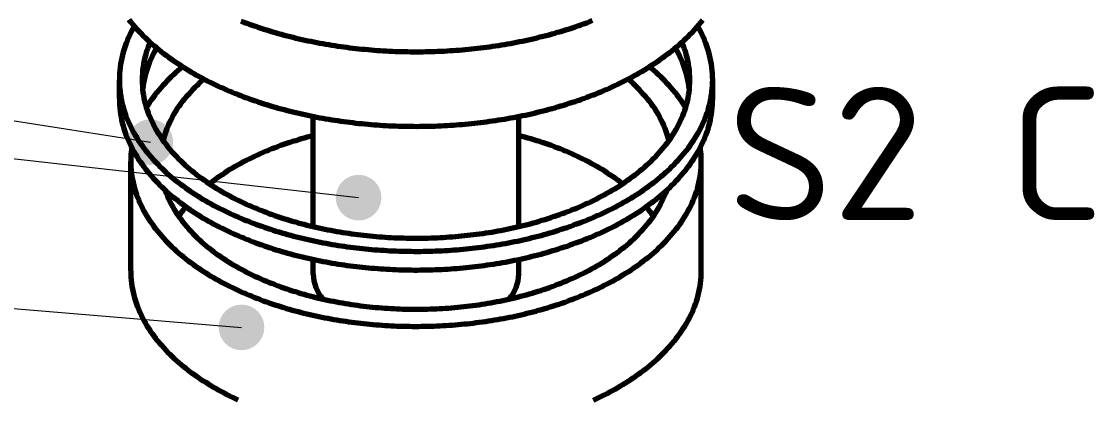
# Model space of a CAD drawing. Header units: millimetres. Extents: x 0 to 841, y 0 to 594.
# Drawn here: x 278.53 to 306.79, y 425.61 to 435.53 of the extents above; entities that cross this region are included whole.
import ezdxf
from ezdxf.enums import TextEntityAlignment as Align

# ---------------------------------------------------------------- set-up
doc = ezdxf.new("R2010")
doc.units = ezdxf.units.MM
for name, color, linetype, lineweight in [('01-VISIBLE', 7, 'CONTINUOUS', 70), ('06-TEXTO', 7, 'CONTINUOUS', 25), ('08-FINA', 5, 'CONTINUOUS', 18)]:
    doc.layers.add(name, color=color, linetype=linetype, lineweight=lineweight)
doc.styles.add('ISO3098', font='isocpeur.ttf')

msp = doc.modelspace()

# ---------------------------------------------------------------- hatches: boundary and pattern name
at = {"layer": '08-FINA'}
h = msp.add_hatch(color=7, dxfattribs=at)
h.dxf.hatch_style = 1
edge = h.paths.add_edge_path()
edge.add_arc((281.913, 432.367), 0.6, 0, 360)
h = msp.add_hatch(color=7, dxfattribs=at)
h.dxf.hatch_style = 1
edge = h.paths.add_edge_path()
edge.add_arc((287.388, 430.908), 0.6, 0, 360)
h = msp.add_hatch(color=7, dxfattribs=at)
h.dxf.hatch_style = 1
edge = h.paths.add_edge_path()
edge.add_arc((284.31, 427.501), 0.6, 0, 360)

# ---------------------------------------------------------------- linework, layer by layer
at = {"layer": '01-VISIBLE'}
for p, q in [((281.098, 433.511), (281.098, 434.001)), ((296.698, 433.511), (296.698, 434.001)), ((286.198, 430.148), (286.198, 433.042)), ((291.598, 430.148), (291.598, 433.042)), ((281.398, 428.984), (281.398, 431.858)), ((296.398, 428.984), (296.398, 431.858)), ((286.198, 428.902), (286.198, 429.286)), ((291.598, 428.902), (291.598, 429.286))]:
    msp.add_line(p, q, dxfattribs=at)
for points in [[(281.343, 435.588), (281.393, 435.526), (281.445, 435.465), (281.497, 435.404), (281.55, 435.344), (281.605, 435.286), (281.66, 435.228), (281.716, 435.171), (281.773, 435.115), (281.831, 435.06), (281.89, 435.005), (281.95, 434.952), (282.01, 434.899), (282.071, 434.848), (282.133, 434.797), (282.195, 434.747), (282.259, 434.697), (282.322, 434.649), (282.387, 434.601), (282.452, 434.555), (282.517, 434.509), (282.583, 434.463), (282.65, 434.419), (282.717, 434.375), (282.784, 434.332), (282.852, 434.29), (282.921, 434.248), (282.99, 434.208), (283.059, 434.168), (283.129, 434.128), (283.199, 434.09), (283.269, 434.052), (283.34, 434.014), (283.411, 433.978), (283.483, 433.942), (283.554, 433.906), (283.627, 433.872), (283.699, 433.838), (283.772, 433.804), (283.845, 433.772), (283.918, 433.74), (283.992, 433.708), (284.066, 433.677), (284.14, 433.647), (284.214, 433.617), (284.289, 433.588), (284.363, 433.56), (284.438, 433.532), (284.514, 433.504), (284.589, 433.478), (284.665, 433.451), (284.74, 433.426), (284.816, 433.401), (284.893, 433.376), (284.969, 433.352), (285.046, 433.329), (285.122, 433.306), (285.199, 433.283), (285.276, 433.262), (285.353, 433.24), (285.431, 433.22), (285.508, 433.199), (285.586, 433.179), (285.663, 433.16), (285.741, 433.142), (285.819, 433.123), (285.897, 433.106), (285.975, 433.088), (286.053, 433.072), (286.132, 433.055), (286.21, 433.04), (286.289, 433.024), (286.368, 433.009), (286.446, 432.995), (286.525, 432.981), (286.604, 432.968), (286.683, 432.955), (286.762, 432.943), (286.841, 432.931), (286.92, 432.919), (287, 432.908), (287.079, 432.898), (287.158, 432.888), (287.238, 432.878), (287.317, 432.869), (287.397, 432.86), (287.477, 432.852), (287.556, 432.844), (287.636, 432.837), (287.716, 432.83), (287.796, 432.824), (287.875, 432.818), (287.955, 432.812), (288.035, 432.807), (288.115, 432.803), (288.195, 432.799), (288.275, 432.795), (288.355, 432.792), (288.435, 432.789), (288.515, 432.787), (288.595, 432.785), (288.675, 432.783), (288.755, 432.782), (288.835, 432.782), (288.915, 432.781), (288.995, 432.782), (289.075, 432.783), (289.155, 432.784), (289.235, 432.785), (289.315, 432.787), (289.395, 432.79), (289.475, 432.793), (289.555, 432.796), (289.635, 432.8), (289.715, 432.805), (289.795, 432.81), (289.875, 432.815), (289.955, 432.82), (290.034, 432.827), (290.114, 432.833), (290.194, 432.84), (290.274, 432.848), (290.353, 432.856), (290.433, 432.864), (290.512, 432.873), (290.592, 432.882), (290.671, 432.892), (290.751, 432.902), (290.83, 432.913), (290.909, 432.924), (290.988, 432.936), (291.068, 432.948), (291.147, 432.961), (291.226, 432.974), (291.304, 432.987), (291.383, 433.001), (291.462, 433.016), (291.541, 433.031), (291.619, 433.046), (291.698, 433.062), (291.776, 433.079), (291.854, 433.096), (291.932, 433.113), (292.01, 433.131), (292.088, 433.15), (292.166, 433.169), (292.243, 433.188), (292.321, 433.208), (292.398, 433.229), (292.476, 433.25), (292.553, 433.271), (292.63, 433.293), (292.706, 433.316), (292.783, 433.339), (292.859, 433.363), (292.936, 433.387), (293.012, 433.412), (293.088, 433.437), (293.164, 433.463), (293.239, 433.489), (293.314, 433.516), (293.39, 433.544), (293.464, 433.572), (293.539, 433.601), (293.614, 433.63), (293.688, 433.66), (293.762, 433.691), (293.836, 433.722), (293.909, 433.753), (293.982, 433.786), (294.055, 433.819), (294.128, 433.853), (294.2, 433.887), (294.272, 433.922), (294.344, 433.957), (294.415, 433.994), (294.486, 434.03), (294.557, 434.068), (294.627, 434.106), (294.697, 434.145), (294.767, 434.185)], [(284.289, 435.548), (284.363, 435.519), (284.438, 435.491), (284.514, 435.464), (284.589, 435.437), (284.665, 435.411), (284.74, 435.385), (284.816, 435.36), (284.893, 435.336), (284.969, 435.312), (285.046, 435.288), (285.122, 435.265), (285.199, 435.243), (285.276, 435.221), (285.353, 435.2), (285.431, 435.179), (285.508, 435.159), (285.586, 435.139), (285.663, 435.12), (285.741, 435.101), (285.819, 435.083), (285.897, 435.065), (285.975, 435.048), (286.053, 435.031), (286.132, 435.015), (286.21, 434.999), (286.289, 434.984), (286.368, 434.969), (286.446, 434.955), (286.525, 434.941), (286.604, 434.928), (286.683, 434.915), (286.762, 434.902), (286.841, 434.89), (286.92, 434.879), (287, 434.868), (287.079, 434.857), (287.158, 434.847), (287.238, 434.838), (287.317, 434.829), (287.397, 434.82), (287.477, 434.812), (287.556, 434.804), (287.636, 434.797), (287.716, 434.79), (287.796, 434.783), (287.875, 434.777), (287.955, 434.772), (288.035, 434.767), (288.115, 434.762), (288.195, 434.758), (288.275, 434.755), (288.355, 434.751), (288.435, 434.748), (288.515, 434.746), (288.595, 434.744), (288.675, 434.743), (288.755, 434.742), (288.835, 434.741), (288.915, 434.741), (288.995, 434.741), (289.075, 434.742), (289.155, 434.743), (289.235, 434.745), (289.315, 434.747), (289.395, 434.75), (289.475, 434.753), (289.555, 434.756), (289.635, 434.76), (289.715, 434.764), (289.795, 434.769), (289.875, 434.774), (289.955, 434.78), (290.034, 434.786), (290.114, 434.793), (290.194, 434.8), (290.274, 434.807), (290.353, 434.815), (290.433, 434.824), (290.512, 434.833), (290.592, 434.842), (290.671, 434.852), (290.751, 434.862), (290.83, 434.873), (290.909, 434.884), (290.988, 434.896), (291.068, 434.908), (291.147, 434.92), (291.226, 434.933), (291.304, 434.947), (291.383, 434.961), (291.462, 434.975), (291.541, 434.99), (291.619, 435.006), (291.698, 435.022), (291.776, 435.038), (291.854, 435.055), (291.932, 435.073), (292.01, 435.091), (292.088, 435.109), (292.166, 435.128), (292.243, 435.148), (292.321, 435.168), (292.398, 435.188), (292.476, 435.209), (292.553, 435.231), (292.63, 435.253), (292.706, 435.275), (292.783, 435.298), (292.859, 435.322), (292.936, 435.346), (293.012, 435.371), (293.088, 435.396), (293.164, 435.422), (293.239, 435.449), (293.314, 435.476), (293.39, 435.503), (293.464, 435.532), (293.539, 435.56)], [(294.767, 434.185), (294.836, 434.226), (294.906, 434.267), (294.975, 434.31), (295.043, 434.353), (295.111, 434.396), (295.179, 434.441), (295.246, 434.486), (295.312, 434.532), (295.378, 434.579), (295.443, 434.627), (295.508, 434.676), (295.572, 434.725), (295.635, 434.775), (295.698, 434.826), (295.76, 434.878), (295.822, 434.931), (295.882, 434.985), (295.942, 435.039), (296.001, 435.094), (296.059, 435.151), (296.116, 435.208), (296.172, 435.266), (296.227, 435.325), (296.282, 435.385), (296.335, 435.446), (296.387, 435.508), (296.438, 435.571)], [(281.49, 435.412), (281.45, 435.34), (281.412, 435.267), (281.376, 435.193), (281.341, 435.118), (281.309, 435.043), (281.279, 434.966), (281.251, 434.889), (281.225, 434.811), (281.201, 434.732), (281.18, 434.653), (281.161, 434.573), (281.144, 434.492), (281.13, 434.411), (281.118, 434.329), (281.109, 434.248), (281.103, 434.166), (281.099, 434.084), (281.098, 434.001)], [(296.698, 434.001), (296.696, 434.084), (296.692, 434.166), (296.686, 434.248), (296.677, 434.329), (296.665, 434.411), (296.651, 434.492), (296.635, 434.573), (296.616, 434.653), (296.594, 434.732), (296.571, 434.811), (296.545, 434.889), (296.516, 434.966), (296.486, 435.043), (296.454, 435.118), (296.419, 435.193), (296.383, 435.267), (296.345, 435.34), (296.305, 435.412)], [(281.905, 434.992), (281.873, 434.913), (281.843, 434.834), (281.816, 434.753), (281.792, 434.672), (281.77, 434.59), (281.751, 434.507), (281.735, 434.424), (281.722, 434.34), (281.711, 434.256), (281.704, 434.171), (281.699, 434.086), (281.698, 434.001)], [(296.098, 434.001), (296.096, 434.086), (296.092, 434.171), (296.084, 434.256), (296.074, 434.34), (296.06, 434.424), (296.044, 434.507), (296.025, 434.59), (296.003, 434.672), (295.979, 434.753), (295.952, 434.834), (295.922, 434.913), (295.89, 434.992)], [(282.077, 434.843), (282.036, 434.771), (281.997, 434.698), (281.96, 434.624), (281.926, 434.549), (281.893, 434.474), (281.863, 434.397), (281.835, 434.319), (281.809, 434.241), (281.786, 434.161), (281.766, 434.082), (281.748, 434.001), (281.732, 433.92), (281.72, 433.838), (281.71, 433.756)], [(296.085, 433.756), (296.075, 433.838), (296.063, 433.92), (296.047, 434.001), (296.03, 434.082), (296.009, 434.161), (295.986, 434.241), (295.96, 434.319), (295.932, 434.397), (295.902, 434.474), (295.869, 434.549), (295.835, 434.624), (295.798, 434.698), (295.759, 434.771), (295.718, 434.843)], [(282.761, 434.347), (282.699, 434.296), (282.638, 434.243), (282.578, 434.19), (282.519, 434.136), (282.461, 434.081), (282.404, 434.025), (282.348, 433.968), (282.293, 433.91), (282.239, 433.85), (282.186, 433.79), (282.134, 433.729), (282.083, 433.667), (282.034, 433.604), (281.986, 433.54), (281.94, 433.474), (281.895, 433.408), (281.851, 433.341), (281.809, 433.273)], [(295.986, 433.273), (295.944, 433.341), (295.901, 433.408), (295.856, 433.474), (295.809, 433.54), (295.761, 433.604), (295.712, 433.667), (295.661, 433.729), (295.609, 433.79), (295.556, 433.85), (295.502, 433.91), (295.447, 433.968), (295.391, 434.025), (295.334, 434.081), (295.276, 434.136), (295.217, 434.19), (295.157, 434.243), (295.096, 434.296), (295.035, 434.347)], [(281.098, 434.001), (281.099, 433.921), (281.103, 433.841), (281.109, 433.761), (281.117, 433.681), (281.128, 433.602), (281.142, 433.522), (281.158, 433.444), (281.176, 433.366), (281.196, 433.288), (281.219, 433.211), (281.243, 433.135), (281.27, 433.059), (281.299, 432.984), (281.33, 432.91), (281.363, 432.837), (281.398, 432.764), (281.434, 432.693), (281.472, 432.622), (281.512, 432.553), (281.554, 432.484), (281.597, 432.416), (281.641, 432.349), (281.687, 432.284), (281.735, 432.219), (281.783, 432.155), (281.833, 432.092), (281.884, 432.03), (281.937, 431.97), (281.99, 431.91), (282.045, 431.851), (282.1, 431.793), (282.157, 431.736), (282.214, 431.68), (282.272, 431.625), (282.332, 431.57), (282.392, 431.517), (282.452, 431.465), (282.514, 431.413), (282.576, 431.363), (282.64, 431.313), (282.703, 431.264), (282.768, 431.217), (282.833, 431.17), (282.898, 431.123), (282.964, 431.078), (283.031, 431.033), (283.099, 430.99), (283.166, 430.947), (283.235, 430.904), (283.303, 430.863), (283.373, 430.822), (283.442, 430.783), (283.512, 430.744), (283.583, 430.705), (283.654, 430.668), (283.725, 430.631), (283.797, 430.594), (283.869, 430.559), (283.941, 430.524), (284.014, 430.49), (284.087, 430.457), (284.16, 430.424), (284.233, 430.392), (284.307, 430.36), (284.381, 430.33), (284.456, 430.299), (284.53, 430.27), (284.605, 430.241), (284.68, 430.213), (284.756, 430.185), (284.831, 430.158), (284.907, 430.132), (284.983, 430.106), (285.059, 430.081), (285.136, 430.056), (285.212, 430.032), (285.289, 430.009), (285.366, 429.986), (285.443, 429.964), (285.52, 429.942), (285.598, 429.921), (285.675, 429.9), (285.753, 429.88), (285.831, 429.861), (285.909, 429.842), (285.987, 429.823), (286.065, 429.805), (286.144, 429.788), (286.222, 429.771), (286.301, 429.755), (286.379, 429.739), (286.458, 429.724), (286.537, 429.709), (286.616, 429.695), (286.695, 429.681), (286.774, 429.668), (286.854, 429.655), (286.933, 429.643), (287.012, 429.631), (287.092, 429.62), (287.171, 429.61), (287.251, 429.599), (287.331, 429.59), (287.41, 429.581), (287.49, 429.572), (287.57, 429.564), (287.65, 429.556), (287.73, 429.549), (287.81, 429.542), (287.89, 429.536), (287.97, 429.53), (288.05, 429.525), (288.13, 429.52), (288.21, 429.515), (288.29, 429.512), (288.371, 429.508), (288.451, 429.505), (288.531, 429.503), (288.611, 429.501), (288.691, 429.5), (288.772, 429.499), (288.852, 429.498), (288.932, 429.498), (289.012, 429.498), (289.093, 429.499), (289.173, 429.501), (289.253, 429.503), (289.333, 429.505), (289.414, 429.508), (289.494, 429.511), (289.574, 429.515), (289.654, 429.519), (289.734, 429.524), (289.814, 429.529), (289.894, 429.535), (289.974, 429.541), (290.054, 429.548), (290.134, 429.555), (290.214, 429.563), (290.294, 429.571), (290.374, 429.579), (290.454, 429.588), (290.533, 429.598), (290.613, 429.608), (290.692, 429.619), (290.772, 429.63), (290.851, 429.642), (290.931, 429.654), (291.01, 429.666), (291.089, 429.679), (291.168, 429.693), (291.247, 429.707), (291.326, 429.722), (291.405, 429.737), (291.484, 429.753), (291.562, 429.769), (291.641, 429.786), (291.719, 429.803), (291.797, 429.821), (291.876, 429.839), (291.954, 429.858), (292.031, 429.877), (292.109, 429.897), (292.187, 429.918), (292.264, 429.939), (292.341, 429.961), (292.419, 429.983), (292.496, 430.006), (292.572, 430.029), (292.649, 430.053), (292.725, 430.077), (292.802, 430.103), (292.878, 430.128), (292.953, 430.155), (293.029, 430.182), (293.104, 430.209), (293.18, 430.237), (293.254, 430.266), (293.329, 430.295), (293.404, 430.325), (293.478, 430.356), (293.552, 430.387), (293.625, 430.419), (293.699, 430.452), (293.772, 430.485), (293.844, 430.519), (293.917, 430.554), (293.989, 430.589), (294.06, 430.626), (294.132, 430.662), (294.203, 430.7), (294.273, 430.738), (294.343, 430.777), (294.413, 430.817)], [(281.698, 434.001), (281.699, 433.921), (281.703, 433.841), (281.71, 433.761), (281.719, 433.681), (281.731, 433.602), (281.745, 433.523), (281.763, 433.444), (281.782, 433.366), (281.804, 433.289), (281.828, 433.213), (281.855, 433.137), (281.884, 433.062), (281.915, 432.988), (281.948, 432.915), (281.983, 432.842), (282.02, 432.771), (282.059, 432.701), (282.1, 432.632), (282.142, 432.564), (282.186, 432.496), (282.232, 432.43), (282.279, 432.365), (282.327, 432.301), (282.377, 432.238), (282.428, 432.177), (282.481, 432.116), (282.534, 432.056), (282.589, 431.997), (282.645, 431.94), (282.702, 431.883), (282.76, 431.828), (282.819, 431.773), (282.879, 431.72), (282.94, 431.667), (283.001, 431.616), (283.064, 431.565), (283.127, 431.515), (283.191, 431.467), (283.255, 431.419), (283.32, 431.372), (283.386, 431.326), (283.453, 431.281), (283.52, 431.237), (283.588, 431.194), (283.656, 431.152), (283.724, 431.11), (283.794, 431.069), (283.863, 431.029), (283.933, 430.99), (284.004, 430.952), (284.075, 430.915), (284.146, 430.878), (284.218, 430.842), (284.29, 430.807), (284.363, 430.772), (284.436, 430.739), (284.509, 430.706), (284.583, 430.674), (284.657, 430.642), (284.731, 430.611), (284.805, 430.581), (284.88, 430.552), (284.955, 430.523), (285.03, 430.495), (285.106, 430.468), (285.181, 430.441), (285.257, 430.415), (285.333, 430.389), (285.41, 430.365), (285.486, 430.341), (285.563, 430.317), (285.64, 430.294), (285.717, 430.272), (285.795, 430.25), (285.872, 430.229), (285.95, 430.209), (286.027, 430.189), (286.105, 430.17), (286.184, 430.151), (286.262, 430.133), (286.34, 430.115), (286.419, 430.099), (286.497, 430.082), (286.576, 430.066), (286.655, 430.051), (286.734, 430.037), (286.813, 430.022), (286.892, 430.009), (286.971, 429.996), (287.05, 429.983), (287.13, 429.972), (287.209, 429.96), (287.289, 429.949), (287.369, 429.939), (287.448, 429.929), (287.528, 429.92), (287.608, 429.912), (287.688, 429.903), (287.768, 429.896), (287.848, 429.889), (287.928, 429.882), (288.008, 429.876), (288.088, 429.871), (288.168, 429.866), (288.248, 429.861), (288.328, 429.857), (288.409, 429.854), (288.489, 429.851), (288.569, 429.849), (288.649, 429.847), (288.73, 429.845), (288.81, 429.845), (288.89, 429.844), (288.971, 429.845), (289.051, 429.845), (289.131, 429.847), (289.211, 429.848), (289.292, 429.851), (289.372, 429.853), (289.452, 429.857), (289.532, 429.861), (289.612, 429.865), (289.693, 429.87), (289.773, 429.875), (289.853, 429.881), (289.933, 429.888), (290.013, 429.895), (290.093, 429.902), (290.173, 429.91), (290.252, 429.919), (290.332, 429.928), (290.412, 429.937), (290.492, 429.948), (290.571, 429.958), (290.651, 429.969), (290.73, 429.981), (290.809, 429.994), (290.889, 430.006), (290.968, 430.02), (291.047, 430.034), (291.126, 430.048), (291.205, 430.064), (291.284, 430.079), (291.362, 430.095), (291.441, 430.112), (291.519, 430.13), (291.597, 430.148), (291.675, 430.166), (291.753, 430.185), (291.831, 430.205), (291.909, 430.225), (291.986, 430.246), (292.064, 430.268), (292.141, 430.29), (292.218, 430.313), (292.295, 430.336), (292.371, 430.36), (292.448, 430.385), (292.524, 430.41), (292.6, 430.436), (292.676, 430.463), (292.751, 430.49), (292.827, 430.518), (292.902, 430.546), (292.976, 430.576), (293.051, 430.606), (293.125, 430.636), (293.199, 430.668), (293.273, 430.7), (293.346, 430.733), (293.419, 430.766), (293.491, 430.8), (293.564, 430.835), (293.636, 430.871), (293.707, 430.908), (293.778, 430.945), (293.849, 430.983), (293.919, 431.022), (293.989, 431.062)], [(283.322, 434.024), (283.26, 433.97), (283.199, 433.915), (283.14, 433.858), (283.081, 433.801), (283.023, 433.742), (282.967, 433.682), (282.912, 433.622), (282.858, 433.559), (282.806, 433.496), (282.755, 433.432), (282.706, 433.366), (282.658, 433.299), (282.612, 433.231), (282.568, 433.162), (282.526, 433.091), (282.486, 433.02), (282.448, 432.947), (282.412, 432.873), (282.378, 432.798), (282.347, 432.722), (282.318, 432.646), (282.291, 432.568), (282.267, 432.489), (282.246, 432.41)], [(293.989, 431.062), (294.058, 431.103), (294.127, 431.144), (294.196, 431.187), (294.264, 431.23), (294.331, 431.274), (294.398, 431.319), (294.464, 431.365), (294.53, 431.412), (294.595, 431.46), (294.659, 431.508), (294.723, 431.558), (294.785, 431.609), (294.847, 431.66), (294.908, 431.713), (294.969, 431.766), (295.028, 431.821), (295.086, 431.877), (295.144, 431.933), (295.2, 431.991), (295.255, 432.05), (295.309, 432.11), (295.362, 432.171), (295.413, 432.233), (295.464, 432.296), (295.512, 432.36), (295.56, 432.425), (295.606, 432.491), (295.65, 432.559), (295.693, 432.627), (295.734, 432.696), (295.773, 432.767), (295.81, 432.838), (295.845, 432.911), (295.879, 432.984), (295.91, 433.058), (295.939, 433.134), (295.966, 433.21), (295.99, 433.286), (296.012, 433.364), (296.032, 433.442), (296.049, 433.521), (296.064, 433.6), (296.076, 433.68), (296.085, 433.76), (296.092, 433.84), (296.096, 433.921), (296.098, 434.001)], [(294.413, 430.817), (294.483, 430.858), (294.552, 430.899), (294.62, 430.941), (294.688, 430.984), (294.756, 431.028), (294.823, 431.072), (294.889, 431.118), (294.955, 431.164), (295.02, 431.211), (295.085, 431.259), (295.149, 431.308), (295.212, 431.358), (295.275, 431.408), (295.337, 431.46), (295.398, 431.512), (295.458, 431.565), (295.517, 431.62), (295.576, 431.675), (295.634, 431.731), (295.69, 431.788), (295.746, 431.846), (295.801, 431.905), (295.855, 431.965), (295.907, 432.026), (295.959, 432.088), (296.009, 432.151), (296.058, 432.215), (296.105, 432.28), (296.151, 432.346), (296.196, 432.412), (296.239, 432.48), (296.281, 432.549), (296.321, 432.619), (296.359, 432.69), (296.396, 432.761), (296.431, 432.834), (296.464, 432.907), (296.495, 432.981), (296.524, 433.057), (296.551, 433.132), (296.576, 433.209), (296.599, 433.286), (296.619, 433.364), (296.637, 433.442), (296.653, 433.521), (296.667, 433.6), (296.678, 433.68), (296.686, 433.76), (296.693, 433.84), (296.696, 433.921), (296.698, 434.001)], [(295.549, 432.41), (295.528, 432.489), (295.504, 432.568), (295.478, 432.646), (295.449, 432.722), (295.417, 432.798), (295.383, 432.873), (295.347, 432.947), (295.309, 433.02), (295.269, 433.091), (295.227, 433.162), (295.183, 433.231), (295.137, 433.299), (295.089, 433.366), (295.04, 433.432), (294.989, 433.496), (294.937, 433.559), (294.883, 433.622), (294.828, 433.682), (294.772, 433.742), (294.714, 433.801), (294.656, 433.858), (294.596, 433.915), (294.535, 433.97), (294.473, 434.024)], [(281.098, 433.511), (281.099, 433.431), (281.103, 433.351), (281.109, 433.271), (281.117, 433.191), (281.128, 433.112), (281.142, 433.033), (281.158, 432.954), (281.176, 432.876), (281.196, 432.798), (281.219, 432.721), (281.243, 432.645), (281.27, 432.569), (281.299, 432.494), (281.33, 432.42), (281.363, 432.347), (281.398, 432.274), (281.434, 432.203), (281.472, 432.132), (281.512, 432.063), (281.554, 431.994), (281.597, 431.926), (281.641, 431.86), (281.687, 431.794), (281.735, 431.729), (281.783, 431.665), (281.833, 431.602), (281.884, 431.54), (281.937, 431.48), (281.99, 431.42), (282.045, 431.361), (282.1, 431.303), (282.157, 431.246), (282.214, 431.19), (282.272, 431.135), (282.332, 431.081), (282.392, 431.027), (282.452, 430.975), (282.514, 430.924), (282.576, 430.873), (282.64, 430.823), (282.703, 430.775), (282.768, 430.727), (282.833, 430.68), (282.898, 430.633), (282.964, 430.588), (283.031, 430.543), (283.099, 430.5), (283.166, 430.457), (283.235, 430.415), (283.303, 430.373), (283.373, 430.333), (283.442, 430.293), (283.512, 430.254), (283.583, 430.215), (283.654, 430.178), (283.725, 430.141), (283.797, 430.105), (283.869, 430.069), (283.941, 430.034), (284.014, 430), (284.087, 429.967), (284.16, 429.934), (284.233, 429.902), (284.307, 429.87), (284.381, 429.84), (284.456, 429.81), (284.53, 429.78), (284.605, 429.751), (284.68, 429.723), (284.756, 429.695), (284.831, 429.668), (284.907, 429.642), (284.983, 429.616), (285.059, 429.591), (285.136, 429.566), (285.212, 429.542), (285.289, 429.519), (285.366, 429.496), (285.443, 429.474), (285.52, 429.452), (285.598, 429.431), (285.675, 429.41), (285.753, 429.39), (285.831, 429.371), (285.909, 429.352), (285.987, 429.333), (286.065, 429.315), (286.144, 429.298), (286.222, 429.281), (286.301, 429.265), (286.379, 429.249), (286.458, 429.234), (286.537, 429.219), (286.616, 429.205), (286.695, 429.191), (286.774, 429.178), (286.854, 429.165), (286.933, 429.153), (287.012, 429.142), (287.092, 429.13), (287.171, 429.12), (287.251, 429.11), (287.331, 429.1), (287.41, 429.091), (287.49, 429.082), (287.57, 429.074), (287.65, 429.066), (287.73, 429.059), (287.81, 429.052), (287.89, 429.046), (287.97, 429.04), (288.05, 429.035), (288.13, 429.03), (288.21, 429.026), (288.29, 429.022), (288.371, 429.018), (288.451, 429.015), (288.531, 429.013), (288.611, 429.011), (288.691, 429.01), (288.772, 429.009), (288.852, 429.008), (288.932, 429.008), (289.012, 429.009), (289.093, 429.009), (289.173, 429.011), (289.253, 429.013), (289.333, 429.015), (289.414, 429.018), (289.494, 429.021), (289.574, 429.025), (289.654, 429.029), (289.734, 429.034), (289.814, 429.039), (289.894, 429.045), (289.974, 429.051), (290.054, 429.058), (290.134, 429.065), (290.214, 429.073), (290.294, 429.081), (290.374, 429.089), (290.454, 429.099), (290.533, 429.108), (290.613, 429.118), (290.692, 429.129), (290.772, 429.14), (290.851, 429.152), (290.931, 429.164), (291.01, 429.176), (291.089, 429.189), (291.168, 429.203), (291.247, 429.217), (291.326, 429.232), (291.405, 429.247), (291.484, 429.263), (291.562, 429.279), (291.641, 429.296), (291.719, 429.313), (291.797, 429.331), (291.876, 429.349), (291.954, 429.368), (292.031, 429.387), (292.109, 429.407), (292.187, 429.428), (292.264, 429.449), (292.341, 429.471), (292.419, 429.493), (292.496, 429.516), (292.572, 429.539), (292.649, 429.563), (292.725, 429.588), (292.802, 429.613), (292.878, 429.638), (292.953, 429.665), (293.029, 429.692), (293.104, 429.719), (293.18, 429.747), (293.254, 429.776), (293.329, 429.805), (293.404, 429.836), (293.478, 429.866), (293.552, 429.898), (293.625, 429.93), (293.699, 429.962), (293.772, 429.995), (293.844, 430.029), (293.917, 430.064), (293.989, 430.1), (294.06, 430.136), (294.132, 430.172), (294.203, 430.21), (294.273, 430.248), (294.343, 430.287), (294.413, 430.327)], [(294.413, 430.327), (294.483, 430.368), (294.552, 430.409), (294.62, 430.451), (294.688, 430.494), (294.756, 430.538), (294.823, 430.583), (294.889, 430.628), (294.955, 430.674), (295.02, 430.721), (295.085, 430.769), (295.149, 430.818), (295.212, 430.868), (295.275, 430.918), (295.337, 430.97), (295.398, 431.022), (295.458, 431.075), (295.517, 431.13), (295.576, 431.185), (295.634, 431.241), (295.69, 431.298), (295.746, 431.356), (295.801, 431.415), (295.855, 431.475), (295.907, 431.536), (295.959, 431.598), (296.009, 431.661), (296.058, 431.725), (296.105, 431.79), (296.151, 431.856), (296.196, 431.923), (296.239, 431.99), (296.281, 432.059), (296.321, 432.129), (296.359, 432.2), (296.396, 432.271), (296.431, 432.344), (296.464, 432.417), (296.495, 432.492), (296.524, 432.567), (296.551, 432.642), (296.576, 432.719), (296.599, 432.796), (296.619, 432.874), (296.637, 432.952), (296.653, 433.031), (296.667, 433.111), (296.678, 433.19), (296.686, 433.27), (296.693, 433.351), (296.696, 433.431), (296.698, 433.511)], [(286.198, 432.537), (286.118, 432.516), (286.039, 432.495), (285.96, 432.473), (285.882, 432.451), (285.803, 432.428), (285.725, 432.404), (285.646, 432.379), (285.569, 432.354), (285.491, 432.328), (285.414, 432.302), (285.336, 432.274), (285.259, 432.246), (285.183, 432.217), (285.107, 432.187), (285.031, 432.157), (284.955, 432.126), (284.879, 432.094), (284.804, 432.061), (284.73, 432.027), (284.655, 431.993), (284.581, 431.958), (284.508, 431.922), (284.435, 431.885), (284.362, 431.847), (284.29, 431.808), (284.218, 431.769), (284.147, 431.728), (284.077, 431.687), (284.006, 431.644), (283.937, 431.601), (283.868, 431.557), (283.8, 431.512), (283.732, 431.466), (283.665, 431.418), (283.599, 431.37), (283.534, 431.321), (283.469, 431.271)], [(294.326, 431.271), (294.262, 431.321), (294.196, 431.37), (294.13, 431.418), (294.063, 431.466), (293.996, 431.512), (293.927, 431.557), (293.858, 431.601), (293.789, 431.644), (293.719, 431.687), (293.648, 431.728), (293.577, 431.769), (293.505, 431.808), (293.433, 431.847), (293.36, 431.885), (293.287, 431.922), (293.214, 431.958), (293.14, 431.993), (293.066, 432.027), (292.991, 432.061), (292.916, 432.094), (292.84, 432.126), (292.765, 432.157), (292.689, 432.187), (292.612, 432.217), (292.536, 432.246), (292.459, 432.274), (292.382, 432.302), (292.304, 432.328), (292.227, 432.354), (292.149, 432.379), (292.071, 432.404), (291.992, 432.428), (291.914, 432.451), (291.835, 432.473), (291.756, 432.495), (291.677, 432.516), (291.598, 432.537)], [(281.424, 432.222), (281.416, 432.162), (281.409, 432.101), (281.404, 432.04), (281.401, 431.98), (281.398, 431.919), (281.398, 431.858)], [(296.398, 431.858), (296.397, 431.919), (296.395, 431.98), (296.391, 432.04), (296.386, 432.101), (296.379, 432.162), (296.371, 432.222)], [(281.398, 431.858), (281.399, 431.778), (281.403, 431.698), (281.409, 431.618), (281.418, 431.539), (281.429, 431.459), (281.443, 431.381), (281.46, 431.302), (281.478, 431.224), (281.499, 431.147), (281.523, 431.07), (281.548, 430.995), (281.576, 430.919), (281.606, 430.845), (281.637, 430.772), (281.671, 430.699), (281.707, 430.627), (281.744, 430.557), (281.784, 430.487), (281.824, 430.418), (281.867, 430.35), (281.911, 430.283), (281.957, 430.218), (282.004, 430.153), (282.052, 430.089), (282.102, 430.026), (282.153, 429.964), (282.205, 429.904), (282.258, 429.844), (282.313, 429.785), (282.368, 429.728), (282.425, 429.671), (282.482, 429.615), (282.54, 429.56), (282.6, 429.507), (282.66, 429.454), (282.721, 429.402), (282.783, 429.351), (282.845, 429.301), (282.908, 429.252), (282.972, 429.203), (283.037, 429.156), (283.102, 429.11), (283.168, 429.064), (283.234, 429.019), (283.301, 428.975), (283.369, 428.932), (283.437, 428.89), (283.505, 428.849), (283.574, 428.808), (283.643, 428.768), (283.713, 428.729), (283.784, 428.691), (283.854, 428.653), (283.925, 428.616), (283.997, 428.58), (284.069, 428.545), (284.141, 428.51), (284.213, 428.476), (284.286, 428.443), (284.359, 428.411), (284.433, 428.379), (284.507, 428.348), (284.581, 428.317), (284.655, 428.287), (284.73, 428.258), (284.804, 428.23), (284.879, 428.202), (284.955, 428.175), (285.03, 428.148), (285.106, 428.122), (285.182, 428.097), (285.258, 428.072), (285.334, 428.048), (285.411, 428.024), (285.488, 428.001), (285.564, 427.979), (285.642, 427.957), (285.719, 427.936), (285.796, 427.915), (285.874, 427.895), (285.951, 427.876), (286.029, 427.857), (286.107, 427.839), (286.185, 427.821), (286.263, 427.804), (286.342, 427.787), (286.42, 427.771), (286.499, 427.755), (286.577, 427.74), (286.656, 427.726), (286.735, 427.712), (286.814, 427.698), (286.893, 427.685), (286.972, 427.673), (287.051, 427.661), (287.13, 427.65), (287.209, 427.639), (287.289, 427.629), (287.368, 427.619), (287.448, 427.61), (287.527, 427.601), (287.607, 427.592), (287.687, 427.585), (287.766, 427.577), (287.846, 427.571), (287.926, 427.564), (288.006, 427.559), (288.086, 427.553), (288.166, 427.549), (288.246, 427.544), (288.326, 427.54), (288.406, 427.537), (288.486, 427.534), (288.566, 427.532), (288.646, 427.53), (288.726, 427.529), (288.806, 427.528), (288.886, 427.528), (288.966, 427.528), (289.046, 427.529), (289.126, 427.53), (289.206, 427.532), (289.286, 427.534), (289.366, 427.536), (289.446, 427.539), (289.526, 427.543), (289.606, 427.547), (289.686, 427.552), (289.766, 427.557), (289.846, 427.563), (289.926, 427.569), (290.005, 427.575), (290.085, 427.582), (290.165, 427.59), (290.244, 427.598), (290.324, 427.607), (290.404, 427.616), (290.483, 427.626), (290.562, 427.636), (290.642, 427.647), (290.721, 427.658), (290.8, 427.67), (290.879, 427.682), (290.958, 427.695), (291.037, 427.708), (291.116, 427.722), (291.195, 427.736), (291.274, 427.751), (291.352, 427.766), (291.431, 427.782), (291.509, 427.799), (291.587, 427.816), (291.665, 427.833), (291.743, 427.852), (291.821, 427.87), (291.899, 427.89), (291.976, 427.91), (292.054, 427.93), (292.131, 427.951), (292.208, 427.973), (292.285, 427.995), (292.362, 428.017), (292.438, 428.041), (292.515, 428.065), (292.591, 428.089), (292.667, 428.114), (292.743, 428.14), (292.818, 428.167), (292.894, 428.194), (292.969, 428.221), (293.044, 428.25), (293.118, 428.279), (293.193, 428.308), (293.267, 428.339), (293.341, 428.37), (293.414, 428.401), (293.488, 428.433), (293.561, 428.466), (293.633, 428.5), (293.705, 428.535), (293.777, 428.57), (293.849, 428.606), (293.92, 428.642), (293.991, 428.68), (294.061, 428.718), (294.131, 428.756), (294.201, 428.796)], [(294.201, 428.796), (294.27, 428.837), (294.339, 428.878), (294.408, 428.921), (294.476, 428.964), (294.544, 429.008), (294.61, 429.052), (294.677, 429.098), (294.743, 429.145), (294.808, 429.192), (294.872, 429.24), (294.936, 429.29), (294.999, 429.34), (295.061, 429.391), (295.123, 429.443), (295.183, 429.496), (295.243, 429.55), (295.302, 429.605), (295.36, 429.66), (295.417, 429.717), (295.473, 429.775), (295.528, 429.834), (295.582, 429.894), (295.634, 429.955), (295.686, 430.017), (295.736, 430.08), (295.785, 430.144), (295.832, 430.209), (295.879, 430.275), (295.923, 430.342), (295.966, 430.41), (296.007, 430.479), (296.047, 430.55), (296.085, 430.621), (296.121, 430.693), (296.155, 430.766), (296.187, 430.839), (296.217, 430.914), (296.245, 430.99), (296.271, 431.066), (296.295, 431.143), (296.316, 431.221), (296.335, 431.299), (296.351, 431.378), (296.365, 431.457), (296.377, 431.537), (296.386, 431.617), (296.392, 431.697), (296.396, 431.777), (296.398, 431.858)], [(282.306, 431.104), (282.333, 431.029), (282.362, 430.954), (282.394, 430.881), (282.428, 430.808), (282.464, 430.737), (282.502, 430.666), (282.542, 430.597), (282.584, 430.529), (282.628, 430.462), (282.673, 430.396), (282.72, 430.331), (282.768, 430.267), (282.818, 430.205), (282.87, 430.143), (282.922, 430.083), (282.976, 430.024), (283.031, 429.966), (283.087, 429.909), (283.145, 429.853), (283.203, 429.798), (283.262, 429.744), (283.323, 429.692), (283.384, 429.64), (283.446, 429.59), (283.509, 429.54), (283.572, 429.492), (283.637, 429.444), (283.702, 429.397), (283.768, 429.352), (283.834, 429.307), (283.901, 429.263), (283.969, 429.221), (284.037, 429.179), (284.106, 429.138), (284.175, 429.098), (284.245, 429.059), (284.315, 429.02), (284.386, 428.983), (284.457, 428.946), (284.528, 428.91), (284.6, 428.875), (284.673, 428.841), (284.745, 428.807), (284.819, 428.775), (284.892, 428.743), (284.966, 428.712), (285.04, 428.681), (285.114, 428.652), (285.189, 428.623), (285.264, 428.594), (285.339, 428.567), (285.414, 428.54), (285.49, 428.514), (285.566, 428.489), (285.642, 428.464), (285.718, 428.44), (285.795, 428.417), (285.871, 428.394), (285.948, 428.372), (286.026, 428.35), (286.103, 428.33), (286.18, 428.31), (286.258, 428.29), (286.336, 428.271), (286.414, 428.253), (286.492, 428.235), (286.57, 428.218), (286.648, 428.202), (286.727, 428.186), (286.805, 428.171), (286.884, 428.156), (286.963, 428.142), (287.042, 428.129), (287.121, 428.116), (287.2, 428.104), (287.279, 428.092), (287.358, 428.081), (287.438, 428.071), (287.517, 428.061), (287.597, 428.052), (287.676, 428.043), (287.756, 428.035), (287.835, 428.027), (287.915, 428.02), (287.995, 428.013), (288.075, 428.007), (288.155, 428.002), (288.235, 427.997), (288.314, 427.993), (288.394, 427.989), (288.474, 427.986), (288.554, 427.983), (288.634, 427.981), (288.714, 427.98), (288.794, 427.979), (288.874, 427.978), (288.954, 427.978), (289.035, 427.979), (289.115, 427.98), (289.195, 427.982), (289.275, 427.984), (289.355, 427.987), (289.435, 427.991), (289.514, 427.995), (289.594, 427.999), (289.674, 428.004), (289.754, 428.01), (289.834, 428.016), (289.914, 428.023), (289.993, 428.03), (290.073, 428.038), (290.153, 428.046), (290.232, 428.055), (290.312, 428.065), (290.391, 428.075), (290.47, 428.086), (290.549, 428.097), (290.629, 428.109), (290.708, 428.122), (290.787, 428.135), (290.866, 428.148), (290.944, 428.163), (291.023, 428.177), (291.101, 428.193), (291.18, 428.209), (291.258, 428.225), (291.336, 428.243), (291.414, 428.261), (291.492, 428.279), (291.57, 428.298), (291.648, 428.318), (291.725, 428.338), (291.802, 428.359), (291.879, 428.381), (291.956, 428.403), (292.033, 428.426), (292.109, 428.45), (292.185, 428.474), (292.261, 428.499), (292.337, 428.525), (292.413, 428.551), (292.488, 428.578), (292.563, 428.606), (292.638, 428.635), (292.713, 428.664), (292.787, 428.694), (292.861, 428.725), (292.934, 428.756), (293.007, 428.788), (293.08, 428.821), (293.153, 428.855), (293.225, 428.89), (293.297, 428.925), (293.368, 428.961), (293.439, 428.998), (293.51, 429.036), (293.58, 429.075), (293.649, 429.115)], [(293.649, 429.115), (293.72, 429.156), (293.789, 429.198), (293.858, 429.241), (293.927, 429.285), (293.995, 429.33), (294.062, 429.376), (294.129, 429.422), (294.194, 429.47), (294.259, 429.519), (294.324, 429.569), (294.387, 429.62), (294.45, 429.672), (294.511, 429.725), (294.572, 429.78), (294.632, 429.835), (294.69, 429.891), (294.748, 429.949), (294.804, 430.008), (294.859, 430.068), (294.913, 430.129), (294.966, 430.191), (295.017, 430.254), (295.066, 430.319), (295.114, 430.385), (295.161, 430.452), (295.205, 430.52), (295.248, 430.589), (295.289, 430.659), (295.328, 430.731), (295.365, 430.803), (295.399, 430.877), (295.432, 430.952), (295.462, 431.027), (295.489, 431.104)], [(282.846, 430.67), (282.812, 430.63), (282.78, 430.589), (282.748, 430.548), (282.716, 430.506), (282.686, 430.464), (282.656, 430.421)], [(295.14, 430.421), (295.11, 430.464), (295.079, 430.506), (295.047, 430.548), (295.015, 430.589), (294.983, 430.63), (294.95, 430.67)], [(281.398, 428.984), (281.399, 428.904), (281.403, 428.824), (281.409, 428.744), (281.418, 428.665), (281.429, 428.585), (281.443, 428.506), (281.46, 428.428), (281.478, 428.35), (281.499, 428.273), (281.523, 428.196), (281.548, 428.121), (281.576, 428.045), (281.606, 427.971), (281.637, 427.898), (281.671, 427.825), (281.707, 427.753), (281.744, 427.683), (281.784, 427.613), (281.824, 427.544), (281.867, 427.476), (281.911, 427.409), (281.957, 427.343), (282.004, 427.279), (282.052, 427.215), (282.102, 427.152), (282.153, 427.09), (282.205, 427.03), (282.258, 426.97), (282.313, 426.911), (282.368, 426.854), (282.425, 426.797), (282.482, 426.741), (282.54, 426.686), (282.6, 426.633), (282.66, 426.58), (282.721, 426.528), (282.783, 426.477), (282.845, 426.427), (282.908, 426.378), (282.972, 426.329), (283.037, 426.282), (283.102, 426.236), (283.168, 426.19), (283.234, 426.145), (283.301, 426.101), (283.369, 426.058), (283.437, 426.016), (283.505, 425.974), (283.574, 425.934), (283.643, 425.894), (283.713, 425.855), (283.784, 425.817), (283.854, 425.779), (283.925, 425.742), (283.997, 425.706), (284.069, 425.671), (284.141, 425.636), (284.213, 425.602)], [(286.198, 428.902), (286.202, 428.812), (286.215, 428.724), (286.237, 428.637), (286.266, 428.552), (286.303, 428.47), (286.346, 428.392), (286.395, 428.317), (286.449, 428.245)], [(291.346, 428.245), (291.4, 428.317), (291.449, 428.392), (291.492, 428.47), (291.529, 428.552), (291.558, 428.637), (291.58, 428.724), (291.593, 428.812), (291.598, 428.902)], [(294.201, 425.922), (294.27, 425.963), (294.339, 426.004), (294.408, 426.046), (294.476, 426.09), (294.544, 426.134), (294.61, 426.178), (294.677, 426.224), (294.743, 426.271), (294.808, 426.318), (294.872, 426.366), (294.936, 426.416), (294.999, 426.466), (295.061, 426.517), (295.123, 426.569), (295.183, 426.622), (295.243, 426.676), (295.302, 426.731), (295.36, 426.786), (295.417, 426.843), (295.473, 426.901), (295.528, 426.96), (295.582, 427.02), (295.634, 427.081), (295.686, 427.143), (295.736, 427.206), (295.785, 427.27), (295.832, 427.335), (295.879, 427.401), (295.923, 427.468), (295.966, 427.536), (296.007, 427.605), (296.047, 427.675), (296.085, 427.747), (296.121, 427.819), (296.155, 427.892), (296.187, 427.965), (296.217, 428.04), (296.245, 428.116), (296.271, 428.192), (296.295, 428.269), (296.316, 428.347), (296.335, 428.425), (296.351, 428.504), (296.365, 428.583), (296.377, 428.663), (296.386, 428.743), (296.392, 428.823), (296.396, 428.903), (296.398, 428.984)], [(293.561, 425.592), (293.633, 425.626), (293.705, 425.661), (293.777, 425.696), (293.849, 425.732), (293.92, 425.768), (293.991, 425.805), (294.061, 425.844), (294.131, 425.882), (294.201, 425.922)]]:
    msp.add_lwpolyline(points, dxfattribs=at)
at = {"layer": '08-FINA'}
for p, q in [((51.446, 468.416), (281.913, 432.367)), ((51.471, 457.605), (287.388, 430.908)), ((51.485, 446.741), (284.31, 427.501))]:
    msp.add_line(p, q, dxfattribs=at)

# ---------------------------------------------------------------- texts
at = {"layer": '06-TEXTO', "style": 'ISO3098'}
msp.add_text('S2 CONJUNTO DE VÁLVULA', height=3.5, dxfattribs=at).set_placement((327.324, 432.067), align=Align.MIDDLE_CENTER)

doc.saveas('drawing.dxf')
